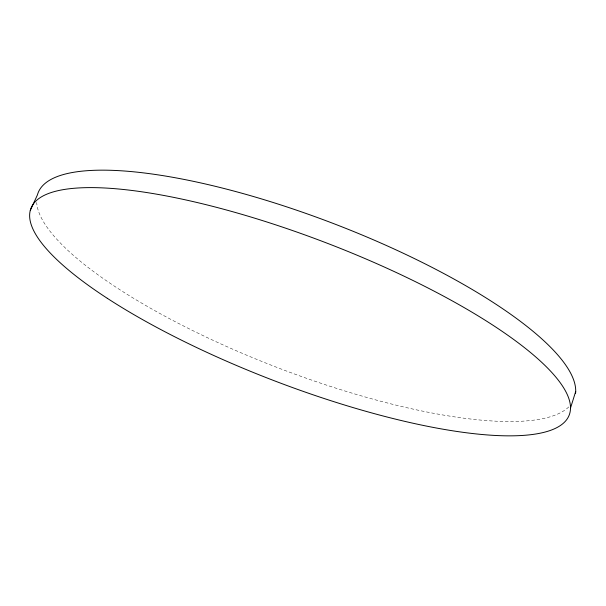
<?xml version="1.0" encoding="UTF-8"?>
<svg xmlns="http://www.w3.org/2000/svg" width="606" height="606" viewBox="0 0 606 606"><rect width="100%" height="100%" fill="white"/><g stroke="black" fill="none" stroke-linecap="round" stroke-linejoin="round"><path stroke-width="0.45" stroke-dasharray="3.03 2.27" d="M568.776 406.921A287.183 77.28 21 0 1 278.245 367.91A287.183 77.28 21 0 1 36.686 202.525"/><path stroke-width="0.91" d="M570.496 408.103L575.7 391.446M30.3 210.418L37.398 194.965A287.183 77.28 21 0 1 320.688 218.743A287.183 77.28 21 0 1 575.564 393.43M107.315 298.319A288.282 73.674 21 0 0 560.709 425.298A288.282 73.674 21 0 0 232.204 211.585A288.282 73.674 21 0 0 107.315 298.319"/></g></svg>
